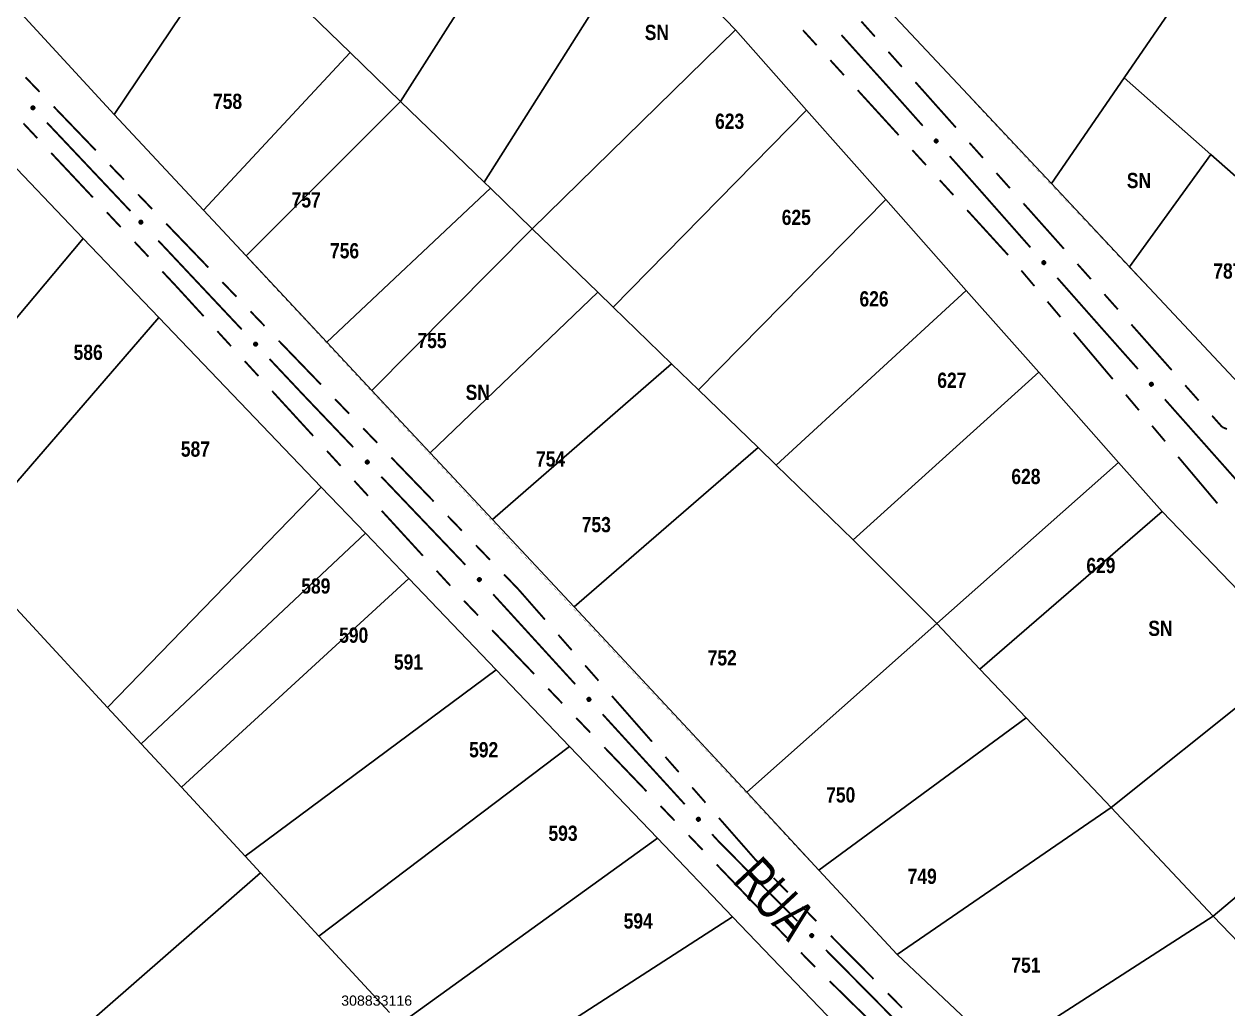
# Model space of a CAD drawing. Extents: x 201549 to 203722, y 4857623 to 4859778.
# Drawn here: x 202361.1 to 202479.7, y 4859209.4 to 4859306.4 of the extents above; entities that cross this region are included whole.
import ezdxf
from ezdxf.enums import TextEntityAlignment as Align

# ---------------------------------------------------------------- set-up
doc = ezdxf.new("R2010")
doc.units = 0
doc.header["$LTSCALE"] = 1.5
doc.header["$MEASUREMENT"] = 0
for name, color, linetype in [('CD-MALHA-LOTES', 40, 'CONTINUOUS'), ('CD_TXT_QUADRA', 1, 'CONTINUOUS'), ('RU-QUADRAS', 6, 'CONTINUOUS'), ('SV-EIXO-RUA-N-PAV', 6, 'CONTINUOUS'), ('SV-RUA-NAO-PAV-S-GUIA-C-GUIA', 7, 'CONTINUOUS'), ('SV-TXT-RUA-N-PAV-S-GUIA-C-GUIA', 7, 'CONTINUOUS'), ('Th_NmrPort', 1, 'CONTINUOUS')]:
    doc.layers.add(name, color=color, linetype=linetype)
doc.styles.add('ARIAL', font='ARIAL.TTF')
doc.styles.add('MONOTXT', font='ARIAL.TTF', dxfattribs={"height": 0.2})
doc.styles.get("Standard").update_dxf_attribs({"font": 'swisscbo.ttf'})

msp = doc.modelspace()

# ---------------------------------------------------------------- linework, layer by layer
at = {"layer": 'CD-MALHA-LOTES', "linetype": 'Continuous'}
for p, q in [((202369.96, 4859297.49), (202334.2, 4859336.31)), ((202398.18, 4859298.78), (202414.05, 4859323.78)), ((202406.41, 4859290.82), (202422, 4859315.44)), ((202431.07, 4859305.95), (202422, 4859315.44)), ((202381.59, 4859314.84), (202369.96, 4859297.49)), ((202469.49, 4859301.1), (202477.87, 4859313.3)), ((202393.22, 4859303.59), (202389.22, 4859307.46)), ((202445.91, 4859308.17), (202462.32, 4859290.68)), ((202431.19, 4859305.82), (202431.07, 4859305.95)), ((202411.16, 4859286.22), (202431.19, 4859305.82)), ((202431.19, 4859305.82), (202438.18, 4859297.93)), ((202378.75, 4859288.08), (202393.22, 4859303.59)), ((202398.18, 4859298.78), (202393.22, 4859303.59)), ((202469.49, 4859301.1), (202462.32, 4859290.68)), ((202478.04, 4859293.55), (202469.49, 4859301.1)), ((202398.18, 4859298.78), (202382.96, 4859283.58)), ((202406.41, 4859290.82), (202398.18, 4859298.78)), ((202438.18, 4859297.93), (202419.14, 4859278.5)), ((202446, 4859289.11), (202438.18, 4859297.93)), ((202369.96, 4859297.49), (202378.75, 4859288.08)), ((202366.91, 4859285.29), (202356.73, 4859295.93)), ((202478.04, 4859293.55), (202470.03, 4859282.47)), ((202488.91, 4859283.94), (202478.04, 4859293.55)), ((202407.03, 4859290.22), (202406.41, 4859290.82)), ((202462.32, 4859290.68), (202470.03, 4859282.47)), ((202407.03, 4859290.22), (202390.91, 4859275.07)), ((202411.16, 4859286.22), (202407.03, 4859290.22)), ((202378.75, 4859288.08), (202382.96, 4859283.58)), ((202446, 4859289.11), (202427.53, 4859270.38)), ((202453.93, 4859280.16), (202446, 4859289.11)), ((202411.16, 4859286.22), (202395.36, 4859270.3)), ((202417.61, 4859279.98), (202411.16, 4859286.22)), ((202352.58, 4859268.23), (202366.91, 4859285.29)), ((202374.37, 4859277.5), (202366.91, 4859285.29)), ((202382.96, 4859283.58), (202390.91, 4859275.07)), ((202470.03, 4859282.47), (202481.27, 4859270.49)), ((202417.61, 4859279.98), (202401.1, 4859264.15)), ((202419.14, 4859278.5), (202417.61, 4859279.98)), ((202435.21, 4859262.95), (202453.93, 4859280.16)), ((202461.08, 4859272.09), (202453.93, 4859280.16)), ((202374.37, 4859277.5), (202354.75, 4859254.82)), ((202390.37, 4859260.78), (202374.37, 4859277.5)), ((202424.89, 4859272.93), (202419.14, 4859278.5)), ((202390.91, 4859275.07), (202395.36, 4859270.3)), ((202407.24, 4859257.58), (202424.89, 4859272.93)), ((202424.89, 4859272.93), (202427.53, 4859270.38)), ((202442.8, 4859255.6), (202461.08, 4859272.09)), ((202468.95, 4859263.21), (202461.08, 4859272.09)), ((202395.36, 4859270.3), (202401.1, 4859264.15)), ((202427.53, 4859270.38), (202433.43, 4859264.68)), ((202433.43, 4859264.68), (202415.28, 4859248.97)), ((202435.21, 4859262.95), (202433.43, 4859264.68)), ((202401.1, 4859264.15), (202407.24, 4859257.58)), ((202451.03, 4859247.33), (202468.95, 4859263.21)), ((202473.24, 4859258.37), (202468.95, 4859263.21)), ((202442.8, 4859255.6), (202435.21, 4859262.95)), ((202369.31, 4859239.07), (202390.37, 4859260.78)), ((202394.71, 4859256.25), (202390.37, 4859260.78)), ((202415.28, 4859248.97), (202407.24, 4859257.58)), ((202473.24, 4859258.37), (202455.27, 4859242.86)), ((202486.9, 4859244.15), (202473.24, 4859258.37)), ((202394.71, 4859256.25), (202372.62, 4859235.5)), ((202399, 4859251.77), (202394.71, 4859256.25)), ((202451.03, 4859247.33), (202442.8, 4859255.6)), ((202354.75, 4859254.82), (202369.31, 4859239.07)), ((202376.58, 4859231.21), (202399, 4859251.77)), ((202407.6, 4859242.79), (202399, 4859251.77)), ((202415.28, 4859248.97), (202432.3, 4859230.74)), ((202451.03, 4859247.33), (202432.3, 4859230.74)), ((202455.27, 4859242.86), (202451.03, 4859247.33)), ((202468.23, 4859229.2), (202486.9, 4859244.15)), ((202382.86, 4859224.41), (202407.6, 4859242.79)), ((202414.84, 4859235.23), (202407.6, 4859242.79)), ((202459.83, 4859238.05), (202455.27, 4859242.86)), ((202372.62, 4859235.5), (202369.31, 4859239.07)), ((202439.41, 4859223.05), (202459.83, 4859238.05)), ((202459.83, 4859238.05), (202468.23, 4859229.2)), ((202372.62, 4859235.5), (202376.58, 4859231.21)), ((202390.14, 4859216.55), (202414.84, 4859235.23)), ((202423.5, 4859226.19), (202414.84, 4859235.23)), ((202478.28, 4859218.51), (202496.59, 4859234.05)), ((202376.58, 4859231.21), (202382.86, 4859224.41)), ((202432.3, 4859230.74), (202439.41, 4859223.05)), ((202447.13, 4859214.72), (202468.23, 4859229.2)), ((202468.23, 4859229.2), (202478.28, 4859218.51)), ((202398.14, 4859207.89), (202423.5, 4859226.19)), ((202430.9, 4859218.46), (202423.5, 4859226.19)), ((202382.86, 4859224.41), (202384.37, 4859222.78)), ((202439.41, 4859223.05), (202447.13, 4859214.72)), ((202363.08, 4859204.2), (202384.37, 4859222.78)), ((202384.37, 4859222.78), (202390.14, 4859216.55)), ((202404.26, 4859201.27), (202430.9, 4859218.46)), ((202440.97, 4859207.94), (202430.9, 4859218.46)), ((202457.38, 4859205.08), (202478.28, 4859218.51)), ((202478.28, 4859218.51), (202486.73, 4859209.69)), ((202390.14, 4859216.55), (202397.1, 4859209.02)), ((202447.13, 4859214.72), (202457.38, 4859205.08))]:
    msp.add_line(p, q, dxfattribs=at)
at = {"layer": 'RU-QUADRAS', "linetype": 'Continuous'}
for points in [[(202365.35, 4859390.49, 0.01, 0.01, 0), (202390.93, 4859435.61, 0.01, 0.01, -0.0406999133), (202414.72, 4859414.28, 0.01, 0.01, 0), (202507.8, 4859317.21, 0.01, 0.01, 0), (202481.27, 4859270.49, 0.01, 0.01, -0.0078169906), (202420.6, 4859336, 0.01, 0.01, 0), (202401.56, 4859356.07, 0.01, 0.01, 0)], [(202334.2, 4859336.31, 0.01, 0.01, 0), (202359.63, 4859380.78, 0.01, 0.01, 0), (202431.07, 4859305.95, 0.01, 0.01, 0), (202473.24, 4859258.37, 0.01, 0.01, 0), (202504.96, 4859225.34, 0.01, 0.01, 0), (202609.09, 4859113.89, 0.01, 0.01, 0), (202649.91, 4859068.53, 0.01, 0.01, 0), (202690.97, 4859026.08, 0.01, 0.01, 0), (202707.86, 4859007.86, 0.01, 0.01, 0), (202732.76, 4858982.37, 0.01, 0.01, 0), (202786.51, 4858923.72, 0.01, 0.01, 0), (202817.55, 4858891.17, 0.01, 0.01, 0), (202785.28, 4858854.63, 0.01, 0.01, 0), (202645.57, 4859005.19, 0.01, 0.01, 0), (202637.52, 4859012.98, 0.01, 0.01, 0), (202489.97, 4859168.83, 0.01, 0.01, 0), (202473.82, 4859188.57, 0.01, 0.01, 0.0163932161), (202447.13, 4859214.72, 0.01, 0.01, -0.0030039758)], [(202296.66, 4859272.06, 0.01, 0.01, 0), (202301.08, 4859280.82, 0.01, 0.01, 0), (202327.6, 4859326.37, 0.01, 0.01, 0), (202458, 4859190.14, 0.01, 0.01, 0), (202492.25, 4859148.12, 0.01, 0.01, 0), (202461.35, 4859098.41, 0.01, 0.01, 0), (202440.06, 4859120.37, 0.01, 0.01, 0), (202413.97, 4859149.89, 0.01, 0.01, 0), (202334.25, 4859234.84, 0.01, 0.01, 0), (202328.48, 4859239.81, 0.01, 0.01, 0), (202318.59, 4859250.54, 0.01, 0.01, 0)]]:
    msp.add_lwpolyline(points, format="xyseb", close=True, dxfattribs=at)
at = {"layer": 'SV-EIXO-RUA-N-PAV', "const_width": 0.18}
for points in [[(202446.326662, 4859300.105982), (202441.634278, 4859305.314367)], [(202446.984452, 4859299.366648), (202446.326662, 4859300.105982)], [(202449.643271, 4859296.378223), (202446.984452, 4859299.366648)], [(202371.560743, 4859287.975457), (202363.32126, 4859296.699615)], [(202454.570404, 4859290.840289), (202452.30209, 4859293.389799)], [(202454.959061, 4859290.399737), (202454.570404, 4859290.840289)], [(202460.251537, 4859284.400595), (202454.959061, 4859290.399737)], [(202382.524542, 4859276.322345), (202374.303412, 4859285.0638)], [(202466.561301, 4859277.248335), (202462.897775, 4859281.401025)], [(202466.868136, 4859276.902557), (202466.561301, 4859277.248335)], [(202470.850532, 4859272.414737), (202466.868136, 4859276.902557)], [(202388.604796, 4859269.857264), (202385.264918, 4859273.408527)], [(202388.691025, 4859269.766857), (202388.604796, 4859269.857264)], [(202393.522313, 4859264.701419), (202388.691025, 4859269.766857)], [(202481.470253, 4859260.447218), (202473.505462, 4859269.422858)], [(202404.565258, 4859253.123277), (202396.283049, 4859261.806884)], [(202415.400979, 4859241.351798), (202407.311787, 4859250.215487)], [(202426.186567, 4859229.533546), (202418.097376, 4859238.397235)], [(202429.479763, 4859225.925045), (202428.882965, 4859226.578983)], [(202429.56039, 4859225.843502), (202429.479763, 4859225.925045)], [(202437.294496, 4859218.021508), (202429.56039, 4859225.843502)], [(202448.544106, 4859206.644061), (202440.106899, 4859215.177146)]]:
    msp.add_lwpolyline(points, dxfattribs=at)
at = {"layer": 'SV-EIXO-RUA-N-PAV'}
for points in [[(202361.966638, 4859297.9736), (202361.917734, 4859297.974304), (202361.875848, 4859297.984909), (202361.843459, 4859298.003809), (202361.819193, 4859298.027974), (202361.797151, 4859298.055492), (202361.78105, 4859298.088138), (202361.771205, 4859298.128331), (202361.771567, 4859298.177392), (202361.785251, 4859298.219586), (202361.802082, 4859298.252332), (202361.825823, 4859298.279086), (202361.852913, 4859298.300051), (202361.887378, 4859298.315654), (202361.928207, 4859298.325233), (202361.977531, 4859298.323675), (202362.018524, 4859298.312997), (202362.049372, 4859298.293893), (202362.076118, 4859298.269855), (202362.098284, 4859298.241492), (202362.113905, 4859298.209355), (202362.123475, 4859298.168229), (202362.121292, 4859298.119566), (202362.111109, 4859298.078559), (202362.092443, 4859298.047451), (202362.068185, 4859298.021652), (202362.040854, 4859297.999209), (202362.00871, 4859297.981657), (202361.966638, 4859297.9736)], [(202450.985944, 4859294.703495), (202450.937083, 4859294.705653), (202450.895531, 4859294.717499), (202450.863718, 4859294.737354), (202450.84018, 4859294.762229), (202450.818967, 4859294.79039), (202450.803843, 4859294.823501), (202450.795198, 4859294.863968), (202450.797018, 4859294.912998), (202450.811951, 4859294.954766), (202450.829748, 4859294.986997), (202450.854273, 4859295.013034), (202450.881976, 4859295.033183), (202450.916889, 4859295.047755), (202450.957984, 4859295.056116), (202451.007241, 4859295.053093), (202451.047898, 4859295.0412), (202451.078164, 4859295.021187), (202451.104184, 4859294.996365), (202451.125497, 4859294.967355), (202451.140155, 4859294.934768), (202451.148498, 4859294.893376), (202451.14487, 4859294.844799), (202451.133471, 4859294.804113), (202451.113889, 4859294.773574), (202451.088875, 4859294.748507), (202451.060888, 4859294.726887), (202451.028237, 4859294.710299), (202450.985944, 4859294.703495)], [(202372.608668, 4859286.705567), (202372.559765, 4859286.706271), (202372.517879, 4859286.716876), (202372.48549, 4859286.735776), (202372.461223, 4859286.759941), (202372.439182, 4859286.787459), (202372.423081, 4859286.820105), (202372.413236, 4859286.860298), (202372.413598, 4859286.90936), (202372.427282, 4859286.951554), (202372.444113, 4859286.984299), (202372.467853, 4859287.011054), (202372.494944, 4859287.032018), (202372.529409, 4859287.047622), (202372.570237, 4859287.057201), (202372.619562, 4859287.055643), (202372.660554, 4859287.044964), (202372.691403, 4859287.02586), (202372.718149, 4859287.001823), (202372.740315, 4859286.97346), (202372.755935, 4859286.941322), (202372.765506, 4859286.900196), (202372.763323, 4859286.851533), (202372.753139, 4859286.810527), (202372.734474, 4859286.779418), (202372.710216, 4859286.753619), (202372.682884, 4859286.731176), (202372.650741, 4859286.713625), (202372.608668, 4859286.705567)], [(202461.58716, 4859282.72024), (202461.538309, 4859282.722603), (202461.496807, 4859282.734623), (202461.465078, 4859282.754612), (202461.441645, 4859282.779586), (202461.42055, 4859282.807836), (202461.405566, 4859282.84101), (202461.397091, 4859282.881513), (202461.399117, 4859282.930535), (202461.414225, 4859282.97224), (202461.432157, 4859283.004396), (202461.456792, 4859283.030329), (202461.484579, 4859283.050362), (202461.519553, 4859283.064787), (202461.560683, 4859283.072975), (202461.609926, 4859283.069745), (202461.650533, 4859283.057681), (202461.680715, 4859283.037542), (202461.70663, 4859283.012611), (202461.727821, 4859282.983512), (202461.742342, 4859282.950862), (202461.750512, 4859282.909436), (202461.746679, 4859282.860875), (202461.73511, 4859282.820237), (202461.715399, 4859282.78978), (202461.69028, 4859282.764819), (202461.662203, 4859282.743317), (202461.629482, 4859282.726866), (202461.58716, 4859282.72024)], [(202383.912976, 4859274.685356), (202383.864074, 4859274.686163), (202383.822211, 4859274.696856), (202383.789861, 4859274.715824), (202383.765646, 4859274.74004), (202383.743662, 4859274.767604), (202383.727629, 4859274.800284), (202383.717869, 4859274.840497), (202383.718334, 4859274.889558), (202383.732107, 4859274.931723), (202383.749006, 4859274.964433), (202383.772803, 4859274.991138), (202383.799938, 4859275.012045), (202383.834435, 4859275.027576), (202383.875284, 4859275.037069), (202383.924605, 4859275.035408), (202383.965575, 4859275.024643), (202383.996384, 4859275.005474), (202384.023079, 4859274.981381), (202384.045185, 4859274.952971), (202384.060738, 4859274.920801), (202384.070222, 4859274.879655), (202384.067937, 4859274.830997), (202384.057667, 4859274.790012), (202384.038936, 4859274.758942), (202384.014624, 4859274.733195), (202383.987246, 4859274.710809), (202383.955066, 4859274.693325), (202383.912976, 4859274.685356)], [(202472.191025, 4859270.738265), (202472.142167, 4859270.740486), (202472.100631, 4859270.752386), (202472.068843, 4859270.772282), (202472.045339, 4859270.797188), (202472.024162, 4859270.825377), (202472.009081, 4859270.858507), (202472.000489, 4859270.898986), (202472.002373, 4859270.948013), (202472.017359, 4859270.989762), (202472.035198, 4859271.021969), (202472.059758, 4859271.047974), (202472.087486, 4859271.068088), (202472.122418, 4859271.082614), (202472.163524, 4859271.090922), (202472.212777, 4859271.087834), (202472.253418, 4859271.075888), (202472.283659, 4859271.055836), (202472.309646, 4859271.030981), (202472.330921, 4859271.001943), (202472.345537, 4859270.969336), (202472.353827, 4859270.927934), (202472.350135, 4859270.879362), (202472.338684, 4859270.838691), (202472.319062, 4859270.808177), (202472.294015, 4859270.783143), (202472.266, 4859270.761559), (202472.233328, 4859270.745013), (202472.191025, 4859270.738265)], [(202394.922189, 4859263.074204), (202394.873283, 4859263.074668), (202394.831345, 4859263.085067), (202394.798864, 4859263.103808), (202394.774479, 4859263.127853), (202394.752303, 4859263.155263), (202394.736041, 4859263.18783), (202394.726, 4859263.227973), (202394.726121, 4859263.277036), (202394.739597, 4859263.319297), (202394.756267, 4859263.352125), (202394.779876, 4859263.378996), (202394.806864, 4859263.400093), (202394.841251, 4859263.415865), (202394.882032, 4859263.425644), (202394.931364, 4859263.424329), (202394.972409, 4859263.413851), (202395.003351, 4859263.394899), (202395.030214, 4859263.370993), (202395.052519, 4859263.342739), (202395.068297, 4859263.310679), (202395.078069, 4859263.269601), (202395.076126, 4859263.220927), (202395.066143, 4859263.179871), (202395.04763, 4859263.148671), (202395.023499, 4859263.122754), (202394.996279, 4859263.100177), (202394.964222, 4859263.082468), (202394.922189, 4859263.074204)], [(202405.965134, 4859251.496061), (202405.916227, 4859251.496525), (202405.87429, 4859251.506925), (202405.841808, 4859251.525666), (202405.817423, 4859251.549711), (202405.795247, 4859251.57712), (202405.778986, 4859251.609687), (202405.768944, 4859251.649831), (202405.769065, 4859251.698894), (202405.782542, 4859251.741155), (202405.799212, 4859251.773983), (202405.822821, 4859251.800853), (202405.849808, 4859251.82195), (202405.884196, 4859251.837723), (202405.924977, 4859251.847502), (202405.974309, 4859251.846186), (202406.015353, 4859251.835709), (202406.046295, 4859251.816757), (202406.073159, 4859251.792851), (202406.095463, 4859251.764597), (202406.111242, 4859251.732536), (202406.121014, 4859251.691458), (202406.11907, 4859251.642785), (202406.109088, 4859251.601729), (202406.090575, 4859251.570529), (202406.066444, 4859251.544612), (202406.039223, 4859251.522035), (202406.007166, 4859251.504326), (202405.965134, 4859251.496061)], [(202416.764722, 4859239.694183), (202416.715838, 4859239.695723), (202416.674139, 4859239.707042), (202416.642078, 4859239.726493), (202416.618228, 4859239.751069), (202416.59666, 4859239.778959), (202416.581119, 4859239.811876), (202416.571962, 4859239.852231), (202416.573163, 4859239.901279), (202416.587566, 4859239.943234), (202416.604954, 4859239.975687), (202416.629148, 4859240.002032), (202416.656593, 4859240.02253), (202416.691319, 4859240.037542), (202416.732306, 4859240.046422), (202416.781596, 4859240.044021), (202416.822401, 4859240.032644), (202416.852918, 4859240.013016), (202416.879249, 4859239.988525), (202416.900927, 4859239.959787), (202416.915996, 4859239.927387), (202416.924863, 4859239.886104), (202416.921849, 4859239.837485), (202416.910966, 4859239.796658), (202416.891771, 4859239.765873), (202416.867076, 4859239.740493), (202416.839365, 4859239.71852), (202416.806926, 4859239.701521), (202416.764722, 4859239.694183)], [(202427.550311, 4859227.875931), (202427.501427, 4859227.877471), (202427.459728, 4859227.88879), (202427.427667, 4859227.908241), (202427.403817, 4859227.932817), (202427.382249, 4859227.960708), (202427.366708, 4859227.993625), (202427.357551, 4859228.033979), (202427.358752, 4859228.083028), (202427.373155, 4859228.124982), (202427.390542, 4859228.157435), (202427.414737, 4859228.18378), (202427.442182, 4859228.204278), (202427.476908, 4859228.219291), (202427.517895, 4859228.22817), (202427.567185, 4859228.22577), (202427.60799, 4859228.214392), (202427.638507, 4859228.194764), (202427.664838, 4859228.170273), (202427.686516, 4859228.141535), (202427.701585, 4859228.109135), (202427.710451, 4859228.067852), (202427.707438, 4859228.019234), (202427.696554, 4859227.978407), (202427.67736, 4859227.947622), (202427.652665, 4859227.922241), (202427.624954, 4859227.900269), (202427.592515, 4859227.883269), (202427.550311, 4859227.875931)], [(202438.723442, 4859216.419759), (202438.674536, 4859216.419343), (202438.632417, 4859216.428985), (202438.599604, 4859216.447139), (202438.57479, 4859216.470741), (202438.552124, 4859216.497747), (202438.535279, 4859216.530016), (202438.524516, 4859216.569972), (202438.523754, 4859216.619029), (202438.536467, 4859216.661526), (202438.552543, 4859216.694648), (202438.575665, 4859216.72194), (202438.602268, 4859216.743519), (202438.636366, 4859216.759908), (202438.676964, 4859216.77042), (202438.726312, 4859216.769993), (202438.767538, 4859216.760256), (202438.798816, 4859216.741864), (202438.826106, 4859216.718446), (202438.848916, 4859216.690598), (202438.865269, 4859216.658827), (202438.875779, 4859216.617931), (202438.874712, 4859216.569231), (202438.86547, 4859216.528002), (202438.847522, 4859216.496474), (202438.823862, 4859216.470126), (202438.797052, 4859216.447063), (202438.765319, 4859216.428779), (202438.723442, 4859216.419759)]]:
    msp.add_lwpolyline(points, close=True, dxfattribs=at)
for points in [[(202361.966638, 4859297.9736), (202361.771205, 4859298.128331)], [(202362.00871, 4859297.981657), (202361.771567, 4859298.177392)], [(202361.988404, 4859297.979474), (202361.775174, 4859298.151591)], [(202361.917734, 4859297.974304), (202361.78105, 4859298.088138)], [(202362.021637, 4859297.993969), (202361.781236, 4859298.194854)], [(202361.940015, 4859297.975065), (202361.781512, 4859298.103147)], [(202362.040854, 4859297.999209), (202361.785251, 4859298.219586)], [(202362.051122, 4859298.012432), (202361.795786, 4859298.231118)], [(202361.893831, 4859297.980246), (202361.795896, 4859298.066056)], [(202361.875848, 4859297.984909), (202361.797151, 4859298.055492)], [(202362.068185, 4859298.021652), (202361.802082, 4859298.252332)], [(202362.078844, 4859298.036736), (202361.817059, 4859298.266225)], [(202362.092443, 4859298.047451), (202361.825823, 4859298.279086)], [(202362.099952, 4859298.066056), (202361.841805, 4859298.287719)], [(202362.111109, 4859298.078559), (202361.852913, 4859298.300051)], [(202362.115439, 4859298.101328), (202361.874156, 4859298.305134)], [(202362.121292, 4859298.119566), (202361.887378, 4859298.315654)], [(202362.118635, 4859298.145639), (202361.910255, 4859298.318582)], [(202362.123475, 4859298.168229), (202361.928207, 4859298.325233)], [(202362.113179, 4859298.191162), (202361.958533, 4859298.319133)], [(202362.113905, 4859298.209355), (202361.977531, 4859298.323675)], [(202362.102652, 4859298.228142), (202362.002789, 4859298.314008)], [(202362.098284, 4859298.241492), (202362.018524, 4859298.312997)], [(202450.985944, 4859294.703495), (202450.795198, 4859294.863968)], [(202451.028237, 4859294.710299), (202450.797018, 4859294.912998)], [(202451.007875, 4859294.70872), (202450.799856, 4859294.8871)], [(202450.937083, 4859294.705653), (202450.803843, 4859294.823501)], [(202450.959377, 4859294.705752), (202450.804751, 4859294.83849)], [(202451.041524, 4859294.722221), (202450.807202, 4859294.930164)], [(202451.060888, 4859294.726887), (202450.811951, 4859294.954766)], [(202450.913367, 4859294.712303), (202450.818026, 4859294.800988)], [(202450.895531, 4859294.717499), (202450.818967, 4859294.79039)], [(202451.071545, 4859294.739798), (202450.822824, 4859294.96598)], [(202451.088875, 4859294.748507), (202450.829748, 4859294.986997)], [(202451.099977, 4859294.763268), (202450.845132, 4859295.000439)], [(202451.113889, 4859294.773574), (202450.854273, 4859295.013034)], [(202451.121948, 4859294.791947), (202450.870505, 4859295.021187)], [(202451.133471, 4859294.804113), (202450.881976, 4859295.033183)], [(202451.138476, 4859294.826743), (202450.90336, 4859295.037633)], [(202451.14487, 4859294.844799), (202450.916889, 4859295.047755)], [(202451.142989, 4859294.870939), (202450.939842, 4859295.050002)], [(202451.148498, 4859294.893376), (202450.957984, 4859295.056116)], [(202451.138889, 4859294.916604), (202450.988116, 4859295.049117)], [(202451.140155, 4859294.934768), (202451.007241, 4859295.053093)], [(202451.129466, 4859294.953882), (202451.032199, 4859295.042678)], [(202451.125497, 4859294.967355), (202451.047898, 4859295.0412)], [(202372.650741, 4859286.713625), (202372.413598, 4859286.90936)], [(202372.663668, 4859286.725936), (202372.423267, 4859286.926822)], [(202372.682884, 4859286.731176), (202372.427282, 4859286.951554)], [(202372.693153, 4859286.744399), (202372.437816, 4859286.963086)], [(202372.710216, 4859286.753619), (202372.444113, 4859286.984299)], [(202372.720874, 4859286.768704), (202372.45909, 4859286.998192)], [(202372.734474, 4859286.779418), (202372.467853, 4859287.011054)], [(202372.741983, 4859286.798024), (202372.483835, 4859287.019686)], [(202372.753139, 4859286.810527), (202372.494944, 4859287.032018)], [(202372.757469, 4859286.833296), (202372.516187, 4859287.037102)], [(202372.763323, 4859286.851533), (202372.529409, 4859287.047622)], [(202372.760666, 4859286.877606), (202372.552285, 4859287.050549)], [(202372.765506, 4859286.900196), (202372.570237, 4859287.057201)], [(202372.75521, 4859286.923129), (202372.600564, 4859287.0511)], [(202372.755935, 4859286.941322), (202372.619562, 4859287.055643)], [(202372.744683, 4859286.96011), (202372.644819, 4859287.045975)], [(202372.740315, 4859286.97346), (202372.660554, 4859287.044964)], [(202372.608668, 4859286.705567), (202372.413236, 4859286.860298)], [(202372.630435, 4859286.711442), (202372.417204, 4859286.883558)], [(202372.559765, 4859286.706271), (202372.423081, 4859286.820105)], [(202372.582046, 4859286.707033), (202372.423542, 4859286.835114)], [(202372.535862, 4859286.712213), (202372.437927, 4859286.798024)], [(202372.517879, 4859286.716876), (202372.439182, 4859286.787459)], [(202461.58716, 4859282.72024), (202461.397091, 4859282.881513)], [(202461.629482, 4859282.726866), (202461.399117, 4859282.930535)], [(202461.609114, 4859282.725373), (202461.401846, 4859282.904626)], [(202461.538309, 4859282.722603), (202461.405566, 4859282.84101)], [(202461.560603, 4859282.722609), (202461.406537, 4859282.855995)], [(202461.642819, 4859282.738732), (202461.409373, 4859282.947658)], [(202461.662203, 4859282.743317), (202461.414225, 4859282.97224)], [(202461.514621, 4859282.729353), (202461.419654, 4859282.818437)], [(202461.496807, 4859282.734623), (202461.42055, 4859282.807836)], [(202461.672914, 4859282.756183), (202461.425145, 4859282.983408)], [(202461.69028, 4859282.764819), (202461.432157, 4859283.004396)], [(202461.701444, 4859282.779533), (202461.447597, 4859283.017773)], [(202461.715399, 4859282.78978), (202461.456792, 4859283.030329)], [(202461.723535, 4859282.80812), (202461.473058, 4859283.038414)], [(202461.73511, 4859282.820237), (202461.484579, 4859283.050362)], [(202461.74021, 4859282.842846), (202461.505981, 4859283.054722)], [(202461.746679, 4859282.860875), (202461.519553, 4859283.064787)], [(202461.744908, 4859282.887023), (202461.542516, 4859283.066937)], [(202461.750512, 4859282.909436), (202461.560683, 4859283.072975)], [(202461.741, 4859282.932705), (202461.590785, 4859283.06585)], [(202461.742342, 4859282.950862), (202461.609926, 4859283.069745)], [(202461.731734, 4859282.970021), (202461.634841, 4859283.059226)], [(202461.727821, 4859282.983512), (202461.650533, 4859283.057681)], [(202384.067937, 4859274.830997), (202383.834435, 4859275.027576)], [(202384.065335, 4859274.857075), (202383.857318, 4859275.030456)], [(202384.070222, 4859274.879655), (202383.875284, 4859275.037069)], [(202384.059974, 4859274.902609), (202383.905598, 4859275.030905)], [(202384.060738, 4859274.920801), (202383.924605, 4859275.035408)], [(202384.049525, 4859274.939612), (202383.949842, 4859275.025687)], [(202384.045185, 4859274.952971), (202383.965575, 4859275.024643)], [(202383.912976, 4859274.685356), (202383.717869, 4859274.840497)], [(202383.955066, 4859274.693325), (202383.718334, 4859274.889558)], [(202383.934755, 4859274.691185), (202383.721887, 4859274.863749)], [(202383.864074, 4859274.686163), (202383.727629, 4859274.800284)], [(202383.968018, 4859274.70561), (202383.72804, 4859274.907)], [(202383.886357, 4859274.686878), (202383.728123, 4859274.815292)], [(202383.987246, 4859274.710809), (202383.732107, 4859274.931723)], [(202383.840184, 4859274.692155), (202383.742429, 4859274.778171)], [(202383.997542, 4859274.72401), (202383.742666, 4859274.943233)], [(202383.822211, 4859274.696856), (202383.743662, 4859274.767604)], [(202384.014624, 4859274.733195), (202383.749006, 4859274.964433)], [(202384.025315, 4859274.748257), (202383.764013, 4859274.978295)], [(202384.038936, 4859274.758942), (202383.772803, 4859274.991138)], [(202384.046484, 4859274.777532), (202383.788804, 4859274.999737)], [(202384.057667, 4859274.790012), (202383.799938, 4859275.012045)], [(202384.062045, 4859274.812771), (202383.821191, 4859275.017084)], [(202472.191025, 4859270.738265), (202472.000489, 4859270.898986)], [(202472.233328, 4859270.745013), (202472.002373, 4859270.948013)], [(202472.212964, 4859270.743461), (202472.005177, 4859270.922112)], [(202472.142167, 4859270.740486), (202472.009081, 4859270.858507)], [(202472.164461, 4859270.740556), (202472.010008, 4859270.873495)], [(202472.24663, 4859270.756918), (202472.012579, 4859270.965166)], [(202472.266, 4859270.761559), (202472.017359, 4859270.989762)], [(202472.11846, 4859270.747167), (202472.023235, 4859270.835975)], [(202472.100631, 4859270.752386), (202472.024162, 4859270.825377)], [(202472.276674, 4859270.774457), (202472.028247, 4859271.000961)], [(202472.294015, 4859270.783143), (202472.035198, 4859271.021969)], [(202472.305137, 4859270.797889), (202472.0506, 4859271.035391)], [(202472.319062, 4859270.808177), (202472.059758, 4859271.047974)], [(202472.327144, 4859270.82654), (202472.076, 4859271.056107)], [(202472.338684, 4859270.838691), (202472.087486, 4859271.068088)], [(202472.343718, 4859270.861314), (202472.108876, 4859271.07251)], [(202472.350135, 4859270.879362), (202472.122418, 4859271.082614)], [(202472.348288, 4859270.905504), (202472.145375, 4859271.084831)], [(202472.353827, 4859270.927934), (202472.163524, 4859271.090922)], [(202472.344247, 4859270.951175), (202472.193647, 4859271.083883)], [(202472.345537, 4859270.969336), (202472.212777, 4859271.087834)], [(202472.334873, 4859270.988464), (202472.237722, 4859271.077387)], [(202472.330921, 4859271.001943), (202472.253418, 4859271.075888)], [(202394.922189, 4859263.074204), (202394.726, 4859263.227973)], [(202394.964222, 4859263.082468), (202394.726121, 4859263.277036)], [(202394.943927, 4859263.080185), (202394.729854, 4859263.251253)], [(202394.977088, 4859263.094843), (202394.735704, 4859263.294546)], [(202394.873283, 4859263.074668), (202394.736041, 4859263.18783)], [(202394.89556, 4859263.075539), (202394.73643, 4859263.202841)], [(202394.996279, 4859263.100177), (202394.739597, 4859263.319297)], [(202395.006482, 4859263.11345), (202394.750075, 4859263.330881)], [(202394.849351, 4859263.080493), (202394.750996, 4859263.165821)], [(202395.023499, 4859263.122754), (202394.756267, 4859263.352125)], [(202395.034084, 4859263.13789), (202394.771176, 4859263.366091)], [(202395.04763, 4859263.148671), (202394.779876, 4859263.378996)], [(202395.055048, 4859263.167314), (202394.795816, 4859263.387706)], [(202395.066143, 4859263.179871), (202394.806864, 4859263.400093)], [(202395.070361, 4859263.202661), (202394.828081, 4859263.405281)], [(202395.076126, 4859263.220927), (202394.841251, 4859263.415865)], [(202395.07334, 4859263.246987), (202394.864113, 4859263.418905)], [(202395.078069, 4859263.269601), (202394.882032, 4859263.425644)], [(202395.067661, 4859263.292482), (202394.912389, 4859263.419693)], [(202395.068297, 4859263.310679), (202394.931364, 4859263.424329)], [(202395.056953, 4859263.329411), (202394.956669, 4859263.414785)], [(202395.052519, 4859263.342739), (202394.972409, 4859263.413851)], [(202394.831345, 4859263.085067), (202394.752303, 4859263.155263)], [(202405.965134, 4859251.496061), (202405.768944, 4859251.649831)], [(202406.007166, 4859251.504326), (202405.769065, 4859251.698894)], [(202405.986871, 4859251.502043), (202405.772798, 4859251.673111)], [(202406.020032, 4859251.516701), (202405.778648, 4859251.716403)], [(202405.916227, 4859251.496525), (202405.778986, 4859251.609687)], [(202405.938504, 4859251.497396), (202405.779374, 4859251.624698)], [(202406.039223, 4859251.522035), (202405.782542, 4859251.741155)], [(202406.049427, 4859251.535308), (202405.79302, 4859251.752738)], [(202405.892295, 4859251.50235), (202405.79394, 4859251.587679)], [(202405.87429, 4859251.506925), (202405.795247, 4859251.57712)], [(202406.066444, 4859251.544612), (202405.799212, 4859251.773983)], [(202406.077029, 4859251.559748), (202405.814121, 4859251.787949)], [(202406.090575, 4859251.570529), (202405.822821, 4859251.800853)], [(202406.097992, 4859251.589171), (202405.83876, 4859251.809564)], [(202406.109088, 4859251.601729), (202405.849808, 4859251.82195)], [(202406.113306, 4859251.624519), (202405.871025, 4859251.827138)], [(202406.11907, 4859251.642785), (202405.884196, 4859251.837723)], [(202406.116285, 4859251.668845), (202405.907058, 4859251.840763)], [(202406.121014, 4859251.691458), (202405.924977, 4859251.847502)], [(202406.110605, 4859251.71434), (202405.955333, 4859251.841551)], [(202406.111242, 4859251.732536), (202405.974309, 4859251.846186)], [(202406.099897, 4859251.751269), (202405.999613, 4859251.836643)], [(202406.095463, 4859251.764597), (202406.015353, 4859251.835709)], [(202416.764722, 4859239.694183), (202416.571962, 4859239.852231)], [(202416.806926, 4859239.701521), (202416.573163, 4859239.901279)], [(202416.786586, 4859239.699685), (202416.576328, 4859239.87542)], [(202416.715838, 4859239.695723), (202416.581119, 4859239.811876)], [(202416.738129, 4859239.696104), (202416.581837, 4859239.826875)], [(202416.820061, 4859239.71361), (202416.583129, 4859239.918574)], [(202416.839365, 4859239.71852), (202416.587566, 4859239.943234)], [(202416.69204, 4859239.702073), (202416.595585, 4859239.789544)], [(202416.674139, 4859239.707042), (202416.59666, 4859239.778959)], [(202416.849858, 4859239.731566), (202416.598296, 4859239.954584)], [(202416.867076, 4859239.740493), (202416.604954, 4859239.975687)], [(202416.877991, 4859239.755393), (202416.620166, 4859239.989322)], [(202416.891771, 4859239.765873), (202416.629148, 4859240.002032)], [(202416.899597, 4859239.784348), (202416.645275, 4859240.01039)], [(202416.910966, 4859239.796658), (202416.656593, 4859240.02253)], [(202416.915684, 4859239.81935), (202416.677919, 4859240.02725)], [(202416.921849, 4859239.837485), (202416.691319, 4859240.037542)], [(202416.919637, 4859239.8636), (202416.714243, 4859240.040078)], [(202416.924863, 4859239.886104), (202416.732306, 4859240.046422)], [(202416.91496, 4859239.909209), (202416.762524, 4859240.039804)], [(202416.915996, 4859239.927387), (202416.781596, 4859240.044021)], [(202416.905067, 4859239.946364), (202416.806685, 4859240.033923)], [(202416.900927, 4859239.959787), (202416.822401, 4859240.032644)], [(202427.550311, 4859227.875931), (202427.357551, 4859228.033979)], [(202427.592515, 4859227.883269), (202427.358752, 4859228.083028)], [(202427.572175, 4859227.881433), (202427.361917, 4859228.057169)], [(202427.501427, 4859227.877471), (202427.366708, 4859227.993625)], [(202427.523718, 4859227.877852), (202427.367426, 4859228.008623)], [(202427.60565, 4859227.895358), (202427.368717, 4859228.100322)], [(202427.624954, 4859227.900269), (202427.373155, 4859228.124982)], [(202427.477629, 4859227.883821), (202427.381174, 4859227.971292)], [(202427.459728, 4859227.88879), (202427.382249, 4859227.960708)], [(202427.635447, 4859227.913314), (202427.383885, 4859228.136332)], [(202427.652665, 4859227.922241), (202427.390542, 4859228.157435)], [(202427.66358, 4859227.937141), (202427.405755, 4859228.17107)], [(202427.67736, 4859227.947622), (202427.414737, 4859228.18378)], [(202427.685186, 4859227.966096), (202427.430864, 4859228.192138)], [(202427.696554, 4859227.978407), (202427.442182, 4859228.204278)], [(202427.701273, 4859228.001098), (202427.463508, 4859228.208998)], [(202427.707438, 4859228.019234), (202427.476908, 4859228.219291)], [(202427.705226, 4859228.045348), (202427.499831, 4859228.221827)], [(202427.710451, 4859228.067852), (202427.517895, 4859228.22817)], [(202427.700549, 4859228.090957), (202427.548112, 4859228.221553)], [(202427.701585, 4859228.109135), (202427.567185, 4859228.22577)], [(202427.690656, 4859228.128112), (202427.592274, 4859228.215672)], [(202427.686516, 4859228.141535), (202427.60799, 4859228.214392)], [(202438.765319, 4859216.428779), (202438.523754, 4859216.619029)], [(202438.723442, 4859216.419759), (202438.524516, 4859216.569972)], [(202438.745068, 4859216.426131), (202438.52795, 4859216.593317)], [(202438.77796, 4859216.441384), (202438.53302, 4859216.636708)], [(202438.674536, 4859216.419343), (202438.535279, 4859216.530016)], [(202438.696793, 4859216.420615), (202438.535397, 4859216.545031)], [(202438.797052, 4859216.447063), (202438.536467, 4859216.661526)], [(202438.807015, 4859216.460517), (202438.546735, 4859216.673296)], [(202438.650502, 4859216.424736), (202438.550627, 4859216.50828)], [(202438.632417, 4859216.428985), (202438.552124, 4859216.497747)], [(202438.823862, 4859216.470126), (202438.552543, 4859216.694648)], [(202438.834172, 4859216.48545), (202438.567198, 4859216.708881)], [(202438.847522, 4859216.496474), (202438.575665, 4859216.72194)], [(202438.854603, 4859216.515246), (202438.591445, 4859216.730936)], [(202438.86547, 4859216.528002), (202438.602268, 4859216.743519)], [(202438.869277, 4859216.550864), (202438.623388, 4859216.749088)], [(202438.874712, 4859216.569231), (202438.636366, 4859216.759908)], [(202438.871458, 4859216.595236), (202438.65917, 4859216.763359)], [(202438.875779, 4859216.617931), (202438.676964, 4859216.77042)], [(202438.86496, 4859216.640622), (202438.707423, 4859216.765016)], [(202438.865269, 4859216.658827), (202438.726312, 4859216.769993)], [(202438.853589, 4859216.677352), (202438.751784, 4859216.760906)], [(202438.848916, 4859216.690598), (202438.767538, 4859216.760256)]]:
    msp.add_lwpolyline(points, dxfattribs=at)
at = {"layer": 'SV-RUA-NAO-PAV-S-GUIA-C-GUIA', "const_width": 0.18}
for points in [[(202437.833753, 4859305.799732), (202439.182144, 4859304.322626)], [(202443.596744, 4859306.659537), (202444.92728, 4859305.166327)], [(202446.257816, 4859303.673118), (202447.588352, 4859302.179909)], [(202440.530535, 4859302.84552), (202441.878925, 4859301.368414)], [(202361.217127, 4859301.159332), (202362.603319, 4859299.717642)], [(202443.227316, 4859299.891308), (202447.272488, 4859295.45999)], [(202448.918887, 4859300.686699), (202452.910495, 4859296.207071)], [(202363.989511, 4859298.275951), (202368.148088, 4859293.95088)], [(202362.385925, 4859295.153965), (202361.017357, 4859296.612397)], [(202448.620879, 4859293.982883), (202449.96927, 4859292.505777)], [(202454.241031, 4859294.713862), (202455.571567, 4859293.220653)], [(202367.860197, 4859289.32024), (202363.754493, 4859293.695534)], [(202369.53428, 4859292.50919), (202370.920472, 4859291.067499)], [(202456.902103, 4859291.727443), (202458.232639, 4859290.234234)], [(202451.317661, 4859291.028671), (202452.666051, 4859289.551565)], [(202372.306665, 4859289.625809), (202373.692857, 4859288.184118)], [(202454.014442, 4859288.074459), (202458.059614, 4859283.643141)], [(202459.563175, 4859288.741024), (202463.554782, 4859284.261396)], [(202370.597333, 4859286.403377), (202369.228765, 4859287.861809)], [(202375.079049, 4859286.742428), (202379.237626, 4859282.417357)], [(202373.334468, 4859283.486515), (202371.965901, 4859284.944946)], [(202459.356624, 4859282.120978), (202460.644996, 4859280.59124)], [(202464.885318, 4859282.768187), (202466.215854, 4859281.274978)], [(202376.057844, 4859280.584316), (202374.703036, 4859282.028083)], [(202380.623818, 4859280.975666), (202382.01001, 4859279.533976)], [(202376.071423, 4859280.569484), (202376.057844, 4859280.584316)], [(202378.772491, 4859277.61919), (202376.071423, 4859280.569484)], [(202467.54639, 4859279.781768), (202468.876926, 4859278.288559)], [(202461.933368, 4859279.061502), (202463.22174, 4859277.531765)], [(202383.396202, 4859278.092286), (202384.782394, 4859276.650595)], [(202381.473558, 4859274.668897), (202380.123025, 4859276.144044)], [(202470.207462, 4859276.79535), (202470.304929, 4859276.685967)], [(202470.304929, 4859276.685967), (202474.185688, 4859272.303834)], [(202386.169189, 4859275.209485), (202390.334253, 4859270.890661)], [(202464.510112, 4859276.002027), (202468.375228, 4859271.412813)], [(202384.174626, 4859271.718603), (202382.824092, 4859273.19375)], [(202389.576762, 4859265.818016), (202385.52516, 4859270.243456)], [(202475.511652, 4859270.806563), (202476.837615, 4859269.309292)], [(202391.722608, 4859269.451053), (202393.110962, 4859268.011445)], [(202469.6636, 4859269.883076), (202470.951972, 4859268.353338)], [(202472.240344, 4859266.8236), (202473.528716, 4859265.293862)], [(202478.163579, 4859267.812021), (202478.826561, 4859267.063386)], [(202478.826561, 4859267.063386), (202479.156158, 4859266.691206)], [(202479.156158, 4859266.691206), (202479.621673, 4859266.501047)], [(202394.499317, 4859266.571837), (202395.887672, 4859265.132229)], [(202392.277829, 4859262.867722), (202390.927295, 4859264.342869)], [(202397.276026, 4859263.692621), (202401.44109, 4859259.373796)], [(202474.817088, 4859263.764124), (202478.682204, 4859259.174911)], [(202394.978897, 4859259.917428), (202393.628363, 4859261.392575)], [(202400.381033, 4859254.016841), (202396.329431, 4859258.442281)], [(202402.829445, 4859257.934188), (202404.2178, 4859256.49458)], [(202405.606154, 4859255.054972), (202406.994509, 4859253.615364)], [(202403.0821, 4859251.066547), (202401.731566, 4859252.541694)], [(202408.382864, 4859252.175756), (202409.077041, 4859251.455952)], [(202409.077041, 4859251.455952), (202409.758317, 4859250.749526)], [(202409.758317, 4859250.749526), (202412.40877, 4859247.728909)], [(202404.629933, 4859249.375897), (202404.432634, 4859249.5914)], [(202405.119663, 4859248.864843), (202404.629933, 4859249.375897)], [(202405.811546, 4859248.142834), (202405.119663, 4859248.864843)], [(202411.346611, 4859242.366758), (202407.195312, 4859246.698815)], [(202413.727867, 4859246.225585), (202415.046964, 4859244.722262)], [(202416.366062, 4859243.218938), (202417.685159, 4859241.715614)], [(202414.114144, 4859239.47872), (202412.730377, 4859240.922739)], [(202419.004257, 4859240.212291), (202422.961549, 4859235.70232)], [(202416.881676, 4859236.590682), (202415.49791, 4859238.034701)], [(202422.416742, 4859230.814606), (202418.265443, 4859235.146663)], [(202424.280647, 4859234.198996), (202425.599744, 4859232.695673)], [(202426.918841, 4859231.192349), (202428.237939, 4859229.689025)], [(202425.184274, 4859227.926568), (202423.800508, 4859229.370587)], [(202429.557036, 4859228.185702), (202432.85478, 4859224.427393)], [(202427.951807, 4859225.03853), (202426.568041, 4859226.482549)], [(202432.85478, 4859224.427393), (202433.161919, 4859224.077359)], [(202433.161919, 4859224.077359), (202433.537838, 4859223.697645)], [(202433.486872, 4859219.262454), (202429.335573, 4859223.594511)], [(202434.944933, 4859222.276349), (202436.352028, 4859220.855053)], [(202437.759124, 4859219.433756), (202439.166219, 4859218.01246)], [(202436.254405, 4859216.374416), (202434.870638, 4859217.818435)], [(202440.573314, 4859216.591163), (202444.794599, 4859212.327274)], [(202438.260618, 4859214.280848), (202437.638171, 4859214.930398)], [(202438.332216, 4859214.210523), (202438.260618, 4859214.280848)], [(202439.045639, 4859213.50979), (202438.332216, 4859214.210523)], [(202444.753025, 4859207.903922), (202440.472486, 4859212.108323)], [(202446.201694, 4859210.905978), (202447.608789, 4859209.484682)]]:
    msp.add_lwpolyline(points, dxfattribs=at)

# ---------------------------------------------------------------- texts
at = {"layer": 'CD_TXT_QUADRA', "color": 7, "linetype": 'Continuous', "style": 'MONOTXT'}
msp.add_text('308833116', height=1, dxfattribs=at).set_placement((202392.33, 4859209.69))
at = {"layer": 'SV-TXT-RUA-N-PAV-S-GUIA-C-GUIA', "style": 'ARIAL', "width": 0.7}
msp.add_text('RUA', height=4, rotation=313, dxfattribs=at).set_placement((202430.788599, 4859221.915807))
at = {"layer": 'Th_NmrPort', "color": 1}
for s, p in [('SN', (202422.248554, 4859305.577271)), ('758', (202379.698554, 4859298.787271)), ('623', (202429.178554, 4859296.827271)), ('SN', (202469.758554, 4859290.987271)), ('757', (202387.448554, 4859289.077271)), ('625', (202435.748554, 4859287.357271)), ('756', (202391.228554, 4859284.067271)), ('787', (202478.278554, 4859282.067271)), ('626', (202443.408554, 4859279.327271)), ('755', (202399.848554, 4859275.227271)), ('586', (202365.958554, 4859274.057271)), ('627', (202451.078554, 4859271.307271)), ('SN', (202404.598554, 4859270.117271)), ('587', (202376.528554, 4859264.527271)), ('754', (202411.528554, 4859263.557271)), ('628', (202458.378554, 4859261.827271)), ('753', (202416.038554, 4859257.087271)), ('629', (202465.768554, 4859253.057271)), ('589', (202388.398554, 4859251.037271)), ('590', (202392.128554, 4859246.197271)), ('SN', (202471.878554, 4859246.867271)), ('591', (202397.528554, 4859243.547271)), ('752', (202428.448554, 4859243.957271)), ('592', (202404.938554, 4859234.907271)), ('750', (202440.128554, 4859230.457271)), ('593', (202412.758554, 4859226.677271)), ('749', (202448.158554, 4859222.437271)), ('594', (202420.168554, 4859218.037271)), ('751', (202458.378554, 4859213.687271))]:
    msp.add_text(s, height=1.5, dxfattribs=at).set_placement(p, align=Align.MIDDLE_LEFT)

doc.saveas('drawing.dxf')
